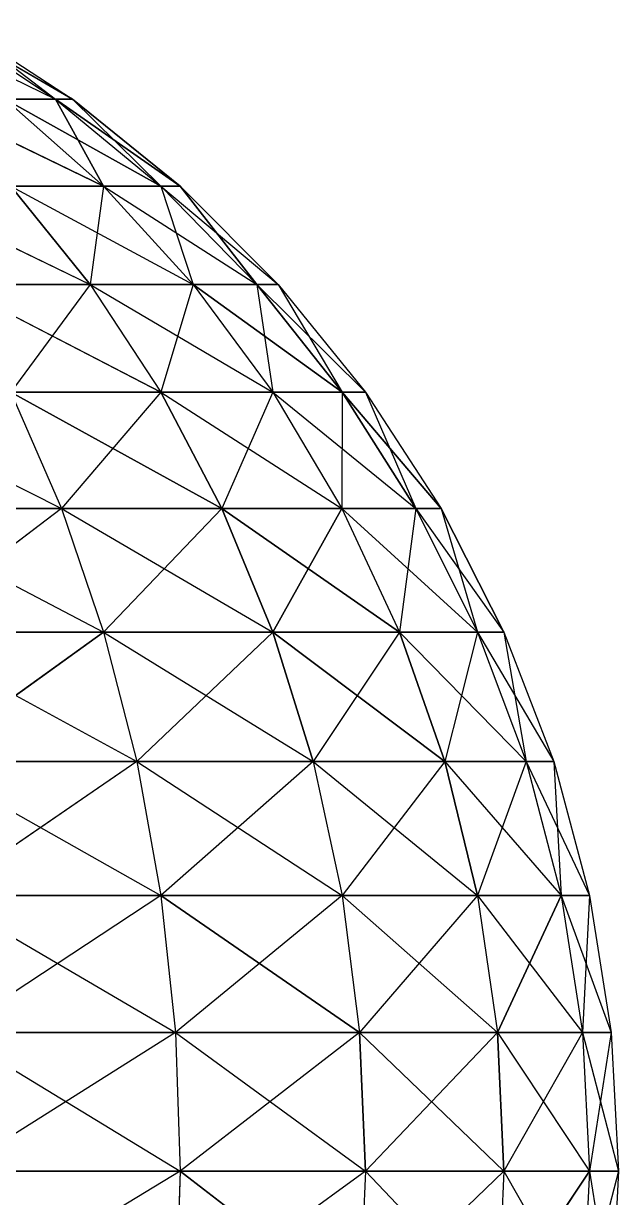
# Model space of a CAD drawing. Header units: metres. Extents: x -100 to 100, y -100 to 100.
# Drawn here: x 55.1 to 100, y -2 to 86.6 of the extents above; entities that cross this region are included whole.
import ezdxf

# ---------------------------------------------------------------- set-up
doc = ezdxf.new("R2010")
doc.units = ezdxf.units.M

msp = doc.modelspace()

# ---------------------------------------------------------------- linework, layer by layer
for p, q in [((45.677, 86.603, -672.483), (57.494, 80.902, -680.6)), ((48.907, 86.603, -682.425), (58.779, 80.902, -692.82)), ((48.907, 86.603, -682.425), (57.494, 80.902, -680.6)), ((48.907, 86.603, -703.216), (57.494, 80.902, -705.041)), ((50, 86.603, -692.82), (58.779, 80.902, -692.82)), ((50, 86.603, -692.82), (57.494, 80.902, -705.041)), ((47.553, 80.902, -658.271), (61.128, 74.314, -665.604)), ((57.494, 80.902, -680.6), (53.697, 80.902, -668.913)), ((53.697, 80.902, -716.728), (57.494, 80.902, -705.041)), ((53.697, 80.902, -668.913), (65.451, 74.314, -678.908)), ((53.697, 80.902, -668.913), (61.128, 74.314, -665.604)), ((53.697, 80.902, -716.728), (61.128, 74.314, -720.036)), ((58.779, 80.902, -692.82), (57.494, 80.902, -680.6)), ((57.494, 80.902, -705.041), (58.779, 80.902, -692.82)), ((58.779, 80.902, -692.82), (57.494, 80.902, -705.041)), ((57.494, 80.902, -705.041), (58.779, 80.902, -692.82)), ((57.494, 80.902, -680.6), (66.913, 74.314, -692.82)), ((57.494, 80.902, -680.6), (65.451, 74.314, -678.908)), ((57.494, 80.902, -705.041), (61.128, 74.314, -720.036)), ((57.494, 80.902, -705.041), (65.451, 74.314, -706.732)), ((58.779, 80.902, -692.82), (66.913, 74.314, -692.82)), ((58.779, 80.902, -692.82), (65.451, 74.314, -706.732)), ((44.774, 74.314, -643.094), (60.122, 66.913, -649.139)), ((61.128, 74.314, -665.604), (54.134, 74.314, -653.49)), ((54.134, 74.314, -732.151), (61.128, 74.314, -720.036)), ((54.134, 74.314, -653.49), (67.89, 66.913, -662.594)), ((54.134, 74.314, -653.49), (60.122, 66.913, -649.139)), ((54.134, 74.314, -732.151), (60.122, 66.913, -736.501)), ((61.128, 74.314, -720.036), (60.122, 66.913, -736.501)), ((65.451, 74.314, -678.908), (61.128, 74.314, -665.604)), ((61.128, 74.314, -720.036), (65.451, 74.314, -706.732)), ((61.128, 74.314, -665.604), (72.691, 66.913, -677.369)), ((61.128, 74.314, -665.604), (67.89, 66.913, -662.594)), ((61.128, 74.314, -720.036), (67.89, 66.913, -723.047)), ((66.913, 74.314, -692.82), (65.451, 74.314, -678.908)), ((65.451, 74.314, -706.732), (66.913, 74.314, -692.82)), ((66.913, 74.314, -692.82), (65.451, 74.314, -706.732)), ((65.451, 74.314, -706.732), (66.913, 74.314, -692.82)), ((65.451, 74.314, -678.908), (74.314, 66.913, -692.82)), ((65.451, 74.314, -678.908), (72.691, 66.913, -677.369)), ((65.451, 74.314, -706.732), (67.89, 66.913, -723.047)), ((65.451, 74.314, -706.732), (72.691, 66.913, -708.271)), ((66.913, 74.314, -692.82), (74.314, 66.913, -692.82)), ((66.913, 74.314, -692.82), (72.691, 66.913, -708.271)), ((60.122, 66.913, -649.139), (49.726, 66.913, -637.594)), ((49.726, 66.913, -748.047), (60.122, 66.913, -736.501)), ((49.726, 66.913, -637.594), (65.451, 58.779, -645.267)), ((60.122, 66.913, -736.501), (54.134, 58.779, -752.942)), ((67.89, 66.913, -662.594), (60.122, 66.913, -649.139)), ((60.122, 66.913, -736.501), (67.89, 66.913, -723.047)), ((60.122, 66.913, -649.139), (73.907, 58.779, -659.915)), ((60.122, 66.913, -649.139), (65.451, 58.779, -645.267)), ((60.122, 66.913, -736.501), (65.451, 58.779, -740.373)), ((67.89, 66.913, -723.047), (65.451, 58.779, -740.373)), ((72.691, 66.913, -677.369), (67.89, 66.913, -662.594)), ((67.89, 66.913, -723.047), (72.691, 66.913, -708.271)), ((67.89, 66.913, -662.594), (79.134, 58.779, -676)), ((67.89, 66.913, -662.594), (73.907, 58.779, -659.915)), ((67.89, 66.913, -723.047), (73.907, 58.779, -725.726)), ((74.314, 66.913, -692.82), (72.691, 66.913, -677.369)), ((72.691, 66.913, -708.271), (74.314, 66.913, -692.82)), ((74.314, 66.913, -692.82), (72.691, 66.913, -708.271)), ((72.691, 66.913, -708.271), (74.314, 66.913, -692.82)), ((72.691, 66.913, -677.369), (80.902, 58.779, -692.82)), ((72.691, 66.913, -677.369), (79.134, 58.779, -676)), ((72.691, 66.913, -708.271), (73.907, 58.779, -725.726)), ((72.691, 66.913, -708.271), (79.134, 58.779, -709.641)), ((74.314, 66.913, -692.82), (80.902, 58.779, -692.82)), ((74.314, 66.913, -692.82), (79.134, 58.779, -709.641)), ((40.451, 58.779, -622.757), (57.948, 50, -628.462)), ((65.451, 58.779, -645.267), (54.134, 58.779, -632.699)), ((54.134, 58.779, -752.942), (65.451, 58.779, -740.373)), ((54.134, 58.779, -632.699), (70.063, 50, -641.917)), ((54.134, 58.779, -632.699), (57.948, 50, -628.462)), ((54.134, 58.779, -752.942), (57.948, 50, -757.178)), ((65.451, 58.779, -740.373), (57.948, 50, -757.178)), ((73.907, 58.779, -659.915), (65.451, 58.779, -645.267)), ((65.451, 58.779, -740.373), (73.907, 58.779, -725.726)), ((65.451, 58.779, -645.267), (79.115, 50, -657.596)), ((65.451, 58.779, -645.267), (70.063, 50, -641.917)), ((65.451, 58.779, -740.373), (70.063, 50, -743.724)), ((73.907, 58.779, -725.726), (70.063, 50, -743.724)), ((79.134, 58.779, -676), (73.907, 58.779, -659.915)), ((73.907, 58.779, -725.726), (79.134, 58.779, -709.641)), ((73.907, 58.779, -659.915), (84.71, 50, -674.815)), ((73.907, 58.779, -659.915), (79.115, 50, -657.596)), ((73.907, 58.779, -725.726), (79.115, 50, -728.045)), ((79.134, 58.779, -709.641), (79.115, 50, -728.045)), ((80.902, 58.779, -692.82), (79.134, 58.779, -676)), ((79.134, 58.779, -709.641), (80.902, 58.779, -692.82)), ((80.902, 58.779, -692.82), (79.134, 58.779, -709.641)), ((79.134, 58.779, -709.641), (80.902, 58.779, -692.82)), ((79.134, 58.779, -676), (86.603, 50, -692.82)), ((79.134, 58.779, -676), (84.71, 50, -674.815)), ((79.134, 58.779, -709.641), (84.71, 50, -710.826)), ((80.902, 58.779, -692.82), (86.603, 50, -692.82)), ((80.902, 58.779, -692.82), (84.71, 50, -710.826)), ((57.948, 50, -628.462), (43.301, 50, -617.82)), ((43.301, 50, -767.82), (57.948, 50, -757.178)), ((43.301, 50, -617.82), (61.128, 40.674, -624.931)), ((57.948, 50, -757.178), (45.677, 40.674, -771.936)), ((70.063, 50, -641.917), (57.948, 50, -628.462)), ((57.948, 50, -757.178), (70.063, 50, -743.724)), ((57.948, 50, -628.462), (73.907, 40.674, -639.124)), ((57.948, 50, -628.462), (61.128, 40.674, -624.931)), ((57.948, 50, -757.178), (61.128, 40.674, -760.71)), ((70.063, 50, -743.724), (61.128, 40.674, -760.71)), ((79.115, 50, -657.596), (70.063, 50, -641.917)), ((70.063, 50, -743.724), (79.115, 50, -728.045)), ((70.063, 50, -641.917), (83.457, 40.674, -655.663)), ((70.063, 50, -641.917), (73.907, 40.674, -639.124)), ((70.063, 50, -743.724), (73.907, 40.674, -746.517)), ((79.115, 50, -728.045), (73.907, 40.674, -746.517)), ((84.71, 50, -674.815), (79.115, 50, -657.596)), ((79.115, 50, -728.045), (84.71, 50, -710.826)), ((79.115, 50, -657.596), (89.358, 40.674, -673.827)), ((79.115, 50, -657.596), (83.457, 40.674, -655.663)), ((79.115, 50, -728.045), (83.457, 40.674, -729.978)), ((84.71, 50, -710.826), (83.457, 40.674, -729.978)), ((86.603, 50, -692.82), (84.71, 50, -674.815)), ((84.71, 50, -710.826), (86.603, 50, -692.82)), ((86.603, 50, -692.82), (84.71, 50, -710.826)), ((84.71, 50, -710.826), (86.603, 50, -692.82)), ((84.71, 50, -674.815), (91.355, 40.674, -692.82)), ((84.71, 50, -674.815), (89.358, 40.674, -673.827)), ((84.71, 50, -710.826), (89.358, 40.674, -711.814)), ((86.603, 50, -692.82), (91.355, 40.674, -692.82)), ((86.603, 50, -692.82), (89.358, 40.674, -711.814)), ((61.128, 40.674, -624.931), (45.677, 40.674, -613.705)), ((45.677, 40.674, -771.936), (61.128, 40.674, -760.71)), ((45.677, 40.674, -613.705), (63.638, 30.902, -622.143)), ((61.128, 40.674, -760.71), (47.553, 30.902, -775.184)), ((73.907, 40.674, -639.124), (61.128, 40.674, -624.931)), ((61.128, 40.674, -760.71), (73.907, 40.674, -746.517)), ((61.128, 40.674, -624.931), (76.942, 30.902, -636.919)), ((61.128, 40.674, -624.931), (63.638, 30.902, -622.143)), ((61.128, 40.674, -760.71), (63.638, 30.902, -763.498)), ((73.907, 40.674, -746.517), (63.638, 30.902, -763.498)), ((83.457, 40.674, -655.663), (73.907, 40.674, -639.124)), ((73.907, 40.674, -746.517), (83.457, 40.674, -729.978)), ((73.907, 40.674, -639.124), (86.883, 30.902, -654.137)), ((73.907, 40.674, -639.124), (76.942, 30.902, -636.919)), ((73.907, 40.674, -746.517), (76.942, 30.902, -748.722)), ((83.457, 40.674, -729.978), (76.942, 30.902, -748.722)), ((89.358, 40.674, -673.827), (83.457, 40.674, -655.663)), ((83.457, 40.674, -729.978), (89.358, 40.674, -711.814)), ((83.457, 40.674, -655.663), (93.027, 30.902, -673.047)), ((83.457, 40.674, -655.663), (86.883, 30.902, -654.137)), ((83.457, 40.674, -729.978), (86.883, 30.902, -731.503)), ((89.358, 40.674, -711.814), (86.883, 30.902, -731.503)), ((91.355, 40.674, -692.82), (89.358, 40.674, -673.827)), ((89.358, 40.674, -711.814), (91.355, 40.674, -692.82)), ((91.355, 40.674, -692.82), (89.358, 40.674, -711.814)), ((89.358, 40.674, -711.814), (91.355, 40.674, -692.82)), ((89.358, 40.674, -673.827), (95.106, 30.902, -692.82)), ((89.358, 40.674, -673.827), (93.027, 30.902, -673.047)), ((89.358, 40.674, -711.814), (93.027, 30.902, -712.594)), ((91.355, 40.674, -692.82), (95.106, 30.902, -692.82)), ((91.355, 40.674, -692.82), (93.027, 30.902, -712.594)), ((63.638, 30.902, -622.143), (47.553, 30.902, -610.456)), ((47.553, 30.902, -775.184), (63.638, 30.902, -763.498)), ((47.553, 30.902, -610.456), (65.451, 20.791, -620.13)), ((63.638, 30.902, -763.498), (48.907, 20.791, -777.53)), ((76.942, 30.902, -636.919), (63.638, 30.902, -622.143)), ((63.638, 30.902, -763.498), (76.942, 30.902, -748.722)), ((63.638, 30.902, -622.143), (79.134, 20.791, -635.326)), ((63.638, 30.902, -622.143), (65.451, 20.791, -620.13)), ((63.638, 30.902, -763.498), (65.451, 20.791, -765.511)), ((76.942, 30.902, -748.722), (65.451, 20.791, -765.511)), ((86.883, 30.902, -654.137), (76.942, 30.902, -636.919)), ((76.942, 30.902, -748.722), (86.883, 30.902, -731.503)), ((76.942, 30.902, -636.919), (89.358, 20.791, -653.035)), ((76.942, 30.902, -636.919), (79.134, 20.791, -635.326)), ((76.942, 30.902, -748.722), (79.134, 20.791, -750.314)), ((86.883, 30.902, -731.503), (79.134, 20.791, -750.314)), ((93.027, 30.902, -673.047), (86.883, 30.902, -654.137)), ((86.883, 30.902, -731.503), (93.027, 30.902, -712.594)), ((86.883, 30.902, -654.137), (95.677, 20.791, -672.483)), ((86.883, 30.902, -654.137), (89.358, 20.791, -653.035)), ((86.883, 30.902, -731.503), (89.358, 20.791, -732.605)), ((93.027, 30.902, -712.594), (89.358, 20.791, -732.605)), ((95.106, 30.902, -692.82), (93.027, 30.902, -673.047)), ((93.027, 30.902, -712.594), (95.106, 30.902, -692.82)), ((95.106, 30.902, -692.82), (93.027, 30.902, -712.594)), ((93.027, 30.902, -712.594), (95.106, 30.902, -692.82)), ((93.027, 30.902, -673.047), (97.815, 20.791, -692.82)), ((93.027, 30.902, -673.047), (95.677, 20.791, -672.483)), ((93.027, 30.902, -712.594), (95.677, 20.791, -713.157)), ((95.106, 30.902, -692.82), (97.815, 20.791, -692.82)), ((95.106, 30.902, -692.82), (95.677, 20.791, -713.157)), ((65.451, 20.791, -620.13), (48.907, 20.791, -608.11)), ((48.907, 20.791, -777.53), (65.451, 20.791, -765.511)), ((48.907, 20.791, -608.11), (66.546, 10.453, -618.913)), ((65.451, 20.791, -765.511), (49.726, 10.453, -778.948)), ((79.134, 20.791, -635.326), (65.451, 20.791, -620.13)), ((65.451, 20.791, -765.511), (79.134, 20.791, -750.314)), ((65.451, 20.791, -620.13), (80.459, 10.453, -634.364)), ((65.451, 20.791, -620.13), (66.546, 10.453, -618.913)), ((65.451, 20.791, -765.511), (66.547, 10.453, -766.728)), ((79.134, 20.791, -750.314), (66.547, 10.453, -766.728)), ((89.358, 20.791, -653.035), (79.134, 20.791, -635.326)), ((79.134, 20.791, -750.314), (89.358, 20.791, -732.605)), ((79.134, 20.791, -635.326), (90.854, 10.453, -652.369)), ((79.134, 20.791, -635.326), (80.459, 10.453, -634.364)), ((79.134, 20.791, -750.314), (80.459, 10.453, -751.277)), ((89.358, 20.791, -732.605), (80.459, 10.453, -751.277)), ((95.677, 20.791, -672.483), (89.358, 20.791, -653.035)), ((89.358, 20.791, -732.605), (95.677, 20.791, -713.157)), ((89.358, 20.791, -653.035), (97.279, 10.453, -672.143)), ((89.358, 20.791, -653.035), (90.854, 10.453, -652.369)), ((89.358, 20.791, -732.605), (90.854, 10.453, -733.271)), ((95.677, 20.791, -713.157), (90.854, 10.453, -733.271)), ((97.815, 20.791, -692.82), (95.677, 20.791, -672.483)), ((95.677, 20.791, -713.157), (97.815, 20.791, -692.82)), ((97.815, 20.791, -692.82), (95.677, 20.791, -713.157)), ((95.677, 20.791, -713.157), (97.815, 20.791, -692.82)), ((95.677, 20.791, -672.483), (99.452, 10.453, -692.82)), ((95.677, 20.791, -672.483), (97.279, 10.453, -672.143)), ((95.677, 20.791, -713.157), (97.279, 10.453, -713.498)), ((97.815, 20.791, -692.82), (97.279, 10.453, -713.498)), ((97.815, 20.791, -692.82), (99.452, 10.453, -692.82)), ((66.546, 10.453, -618.913), (49.726, 10.453, -606.692)), ((49.726, 10.453, -778.948), (66.547, 10.453, -766.728)), ((49.726, 10.453, -606.692), (66.913, 0, -618.506)), ((66.547, 10.453, -766.728), (50, 0, -779.423)), ((80.459, 10.453, -634.364), (66.546, 10.453, -618.913)), ((66.546, 10.453, -618.913), (80.902, 0, -634.042)), ((66.546, 10.453, -618.913), (66.913, 0, -618.506)), ((66.547, 10.453, -766.728), (80.459, 10.453, -751.277)), ((66.547, 10.453, -766.728), (66.913, 0, -767.135)), ((80.459, 10.453, -751.277), (66.913, 0, -767.135)), ((90.854, 10.453, -652.369), (80.459, 10.453, -634.364)), ((80.459, 10.453, -751.277), (90.854, 10.453, -733.271)), ((80.459, 10.453, -634.364), (91.355, 0, -652.147)), ((80.459, 10.453, -634.364), (80.902, 0, -634.042)), ((80.459, 10.453, -751.277), (80.902, 0, -751.599)), ((90.854, 10.453, -733.271), (80.902, 0, -751.599)), ((97.279, 10.453, -672.143), (90.854, 10.453, -652.369)), ((90.854, 10.453, -733.271), (97.279, 10.453, -713.498)), ((90.854, 10.453, -652.369), (97.815, 0, -672.029)), ((90.854, 10.453, -652.369), (91.355, 0, -652.147)), ((90.854, 10.453, -733.271), (91.355, 0, -733.494)), ((97.279, 10.453, -713.498), (91.355, 0, -733.494)), ((99.452, 10.453, -692.82), (97.279, 10.453, -672.143)), ((97.279, 10.453, -713.498), (99.452, 10.453, -692.82)), ((99.452, 10.453, -692.82), (97.279, 10.453, -713.498)), ((97.279, 10.453, -713.498), (99.452, 10.453, -692.82)), ((97.279, 10.453, -672.143), (100, 0, -692.82)), ((97.279, 10.453, -672.143), (97.815, 0, -672.029)), ((97.279, 10.453, -713.498), (97.815, 0, -713.611)), ((99.452, 10.453, -692.82), (97.815, 0, -713.611)), ((99.452, 10.453, -692.82), (100, 0, -692.82)), ((66.913, 0, -767.135), (49.726, -10.453, -778.948)), ((66.913, 0, -618.506), (50, 0, -606.218)), ((50, 0, -779.423), (66.913, 0, -767.135)), ((66.913, 0, -618.506), (66.546, -10.453, -618.913)), ((66.913, 0, -767.135), (66.547, -10.453, -766.728)), ((80.902, 0, -751.599), (66.547, -10.453, -766.728)), ((80.902, 0, -634.042), (66.913, 0, -618.506)), ((66.913, 0, -767.135), (80.902, 0, -751.599)), ((66.913, 0, -618.506), (80.459, -10.453, -634.364)), ((80.902, 0, -634.042), (80.459, -10.453, -634.364)), ((80.902, 0, -751.599), (80.459, -10.453, -751.277)), ((91.355, 0, -733.494), (80.459, -10.453, -751.277)), ((91.355, 0, -652.147), (80.902, 0, -634.042)), ((80.902, 0, -751.599), (91.355, 0, -733.494)), ((80.902, 0, -634.042), (90.854, -10.453, -652.369)), ((91.355, 0, -652.147), (90.854, -10.453, -652.369)), ((91.355, 0, -733.494), (90.854, -10.453, -733.271)), ((97.815, 0, -713.611), (90.854, -10.453, -733.271)), ((97.815, 0, -672.029), (91.355, 0, -652.147)), ((91.355, 0, -733.494), (97.815, 0, -713.611)), ((91.355, 0, -652.147), (97.279, -10.453, -672.143)), ((97.815, 0, -672.029), (97.279, -10.453, -672.143)), ((97.815, 0, -713.611), (97.279, -10.453, -713.498)), ((100, 0, -692.82), (97.279, -10.453, -713.498)), ((100, 0, -692.82), (97.815, 0, -672.029)), ((97.815, 0, -713.611), (100, 0, -692.82)), ((100, 0, -692.82), (97.815, 0, -713.611)), ((97.815, 0, -713.611), (100, 0, -692.82)), ((97.815, 0, -672.029), (99.452, -10.453, -692.82)), ((100, 0, -692.82), (99.452, -10.453, -692.82))]:
    msp.add_line(p, q)
for points in [[(58.779, 80.902, -692.82), (48.907, 86.603, -682.425), (57.494, 80.902, -680.6), (57.494, 80.902, -680.599)], [(61.128, 74.314, -665.604), (47.553, 80.902, -658.271), (54.134, 74.314, -653.49), (54.134, 74.315, -653.49)], [(65.451, 74.314, -678.908), (53.697, 80.902, -668.913), (61.128, 74.314, -665.604), (61.128, 74.315, -665.604)], [(54.134, 74.314, -732.151), (53.697, 80.902, -716.728), (61.128, 74.314, -720.036), (61.128, 74.315, -720.036)], [(66.913, 74.314, -692.82), (58.779, 80.902, -692.82), (57.494, 80.902, -680.6), (57.494, 80.902, -680.599)], [(66.913, 74.314, -692.82), (57.494, 80.902, -680.6), (65.451, 74.314, -678.908), (65.451, 74.315, -678.908)], [(61.128, 74.314, -720.036), (57.494, 80.902, -705.041), (65.451, 74.314, -706.732), (65.451, 74.315, -706.732)], [(65.451, 74.314, -706.732), (58.779, 80.902, -692.82), (66.913, 74.314, -692.82), (66.913, 74.315, -692.82)], [(60.122, 66.913, -649.139), (54.134, 74.314, -653.49), (44.774, 74.314, -643.094), (44.774, 74.315, -643.094)], [(67.89, 66.913, -662.594), (61.128, 74.314, -665.604), (54.134, 74.314, -653.49), (54.134, 74.315, -653.49)], [(60.122, 66.913, -736.501), (54.134, 74.314, -732.151), (61.128, 74.314, -720.036), (61.128, 74.315, -720.036)], [(72.691, 66.913, -677.369), (65.451, 74.314, -678.908), (61.128, 74.314, -665.604), (61.128, 74.315, -665.604)], [(67.89, 66.913, -723.047), (61.128, 74.314, -720.036), (65.451, 74.314, -706.732), (65.451, 74.315, -706.732)], [(66.913, 74.314, -692.82), (66.913, 74.314, -692.82), (65.451, 74.314, -706.732), (65.451, 74.315, -706.732)], [(74.314, 66.913, -692.82), (66.913, 74.314, -692.82), (65.451, 74.314, -678.908), (65.451, 74.315, -678.908)], [(72.691, 66.913, -708.271), (65.451, 74.314, -706.732), (66.913, 74.314, -692.82), (66.913, 74.315, -692.82)], [(72.691, 66.913, -708.271), (66.913, 74.314, -692.82), (74.314, 66.913, -692.82), (74.315, 66.913, -692.82)], [(65.451, 58.779, -645.267), (49.726, 66.913, -637.594), (54.134, 58.779, -632.699), (54.134, 58.779, -632.698)], [(79.134, 58.779, -676), (67.89, 66.913, -662.594), (73.907, 58.779, -659.915), (73.907, 58.779, -659.914)], [(79.134, 58.779, -709.641), (72.691, 66.913, -708.271), (74.314, 66.913, -692.82), (74.315, 66.913, -692.82)], [(43.301, 50, -767.82), (54.134, 58.779, -752.942), (57.948, 50, -757.178), (57.949, 50, -757.178)], [(70.063, 50, -641.917), (65.451, 58.779, -645.267), (54.134, 58.779, -632.699), (54.134, 58.779, -632.698)], [(70.063, 50, -641.917), (54.134, 58.779, -632.699), (57.948, 50, -628.462), (57.949, 50, -628.462)], [(84.71, 50, -674.815), (79.134, 58.779, -676), (73.907, 58.779, -659.915), (73.907, 58.779, -659.914)], [(86.603, 50, -692.82), (79.134, 58.779, -676), (84.71, 50, -674.815), (84.71, 50, -674.814)], [(45.677, 40.674, -771.936), (43.301, 50, -767.82), (57.948, 50, -757.178), (57.949, 50, -757.178)], [(73.907, 40.674, -639.124), (70.063, 50, -641.917), (57.948, 50, -628.462), (57.949, 50, -628.462)], [(83.457, 40.674, -655.663), (70.063, 50, -641.917), (73.907, 40.674, -639.124), (73.907, 40.674, -639.123)], [(73.907, 40.674, -746.517), (79.115, 50, -728.045), (83.457, 40.674, -729.978), (83.457, 40.674, -729.977)], [(91.355, 40.674, -692.82), (86.603, 50, -692.82), (84.71, 50, -674.815), (84.71, 50, -674.814)], [(47.553, 30.902, -775.184), (61.128, 40.674, -760.71), (63.638, 30.902, -763.498), (63.638, 30.902, -763.497)], [(86.883, 30.902, -654.137), (83.457, 40.674, -655.663), (73.907, 40.674, -639.124), (73.907, 40.674, -639.123)], [(86.883, 30.902, -654.137), (73.907, 40.674, -639.124), (76.942, 30.902, -636.919), (76.942, 30.902, -636.918)], [(76.942, 30.902, -748.722), (73.907, 40.674, -746.517), (83.457, 40.674, -729.978), (83.457, 40.674, -729.977)], [(48.907, 20.791, -777.53), (47.553, 30.902, -775.184), (63.638, 30.902, -763.498), (63.638, 30.902, -763.497)], [(89.358, 20.791, -653.035), (86.883, 30.902, -654.137), (76.942, 30.902, -636.919), (76.942, 30.902, -636.918)], [(80.459, 10.453, -634.364), (65.451, 20.791, -620.13), (66.546, 10.453, -618.913), (66.547, 10.453, -618.913)], [(90.854, 10.453, -733.271), (95.677, 20.791, -713.157), (97.279, 10.453, -713.498), (97.279, 10.453, -713.497)], [(80.902, 0, -634.042), (80.459, 10.453, -634.364), (66.546, 10.453, -618.913), (66.547, 10.453, -618.913)], [(91.355, 0, -733.494), (90.854, 10.453, -733.271), (97.279, 10.453, -713.498), (97.279, 10.453, -713.497)], [(99.452, 10.453, -692.82), (99.452, 10.453, -692.82), (97.279, 10.453, -713.498), (97.279, 10.453, -713.497)], [(80.459, -10.453, -634.364), (66.913, 0, -618.506), (66.546, -10.453, -618.913), (66.547, -10.453, -618.913)], [(90.854, -10.453, -733.271), (97.815, 0, -713.611), (97.279, -10.453, -713.498), (97.279, -10.453, -713.497)]]:
    msp.add_3dface(points)

doc.saveas('drawing.dxf')
